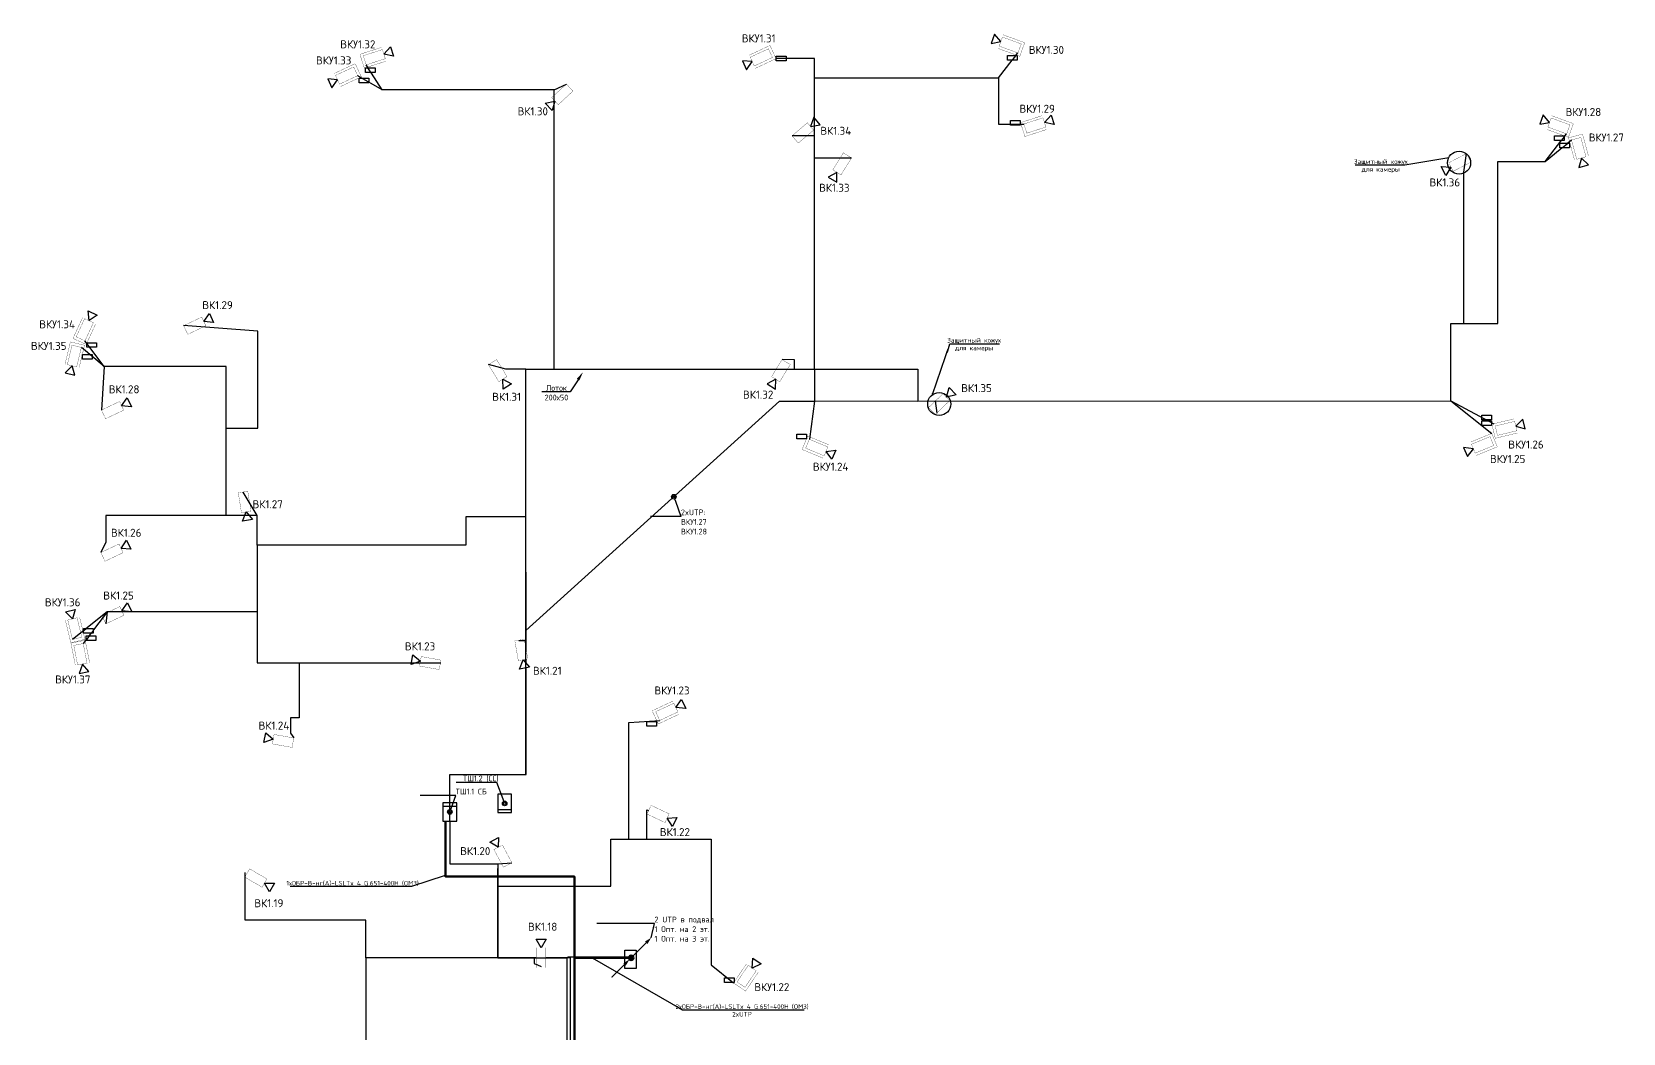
# Model space of a CAD drawing. Header units: millimetres. Extents: x -25459 to 1045457, y -66278 to 462905.
# Drawn here: x 158004 to 227087, y 110052 to 153517 of the extents above; entities that cross this region are included whole.
import ezdxf
from ezdxf import colors
from ezdxf.entities.mleader import LeaderData, LeaderLine
from ezdxf.math import Vec2, Vec3

# ---------------------------------------------------------------- set-up
doc = ezdxf.new("R2010")
doc.units = ezdxf.units.MM
doc.layers.add('_СОТ', color=7, linetype='Continuous')
doc.layers.add('СОТ_Кабель_UTP', color=5, linetype='Continuous')
for name, color, linetype, lineweight in [('СС_СКК_Лоток', 151, 'Рабочее в лотке -П-П-', 30), ('СС_СКС_Оборудование', 6, 'Continuous', 30), ('шкаф СКС', 94, 'Continuous', 50), ('Шлейф СОТ', 94, 'Continuous', 30)]:
    doc.layers.add(name, color=color, linetype=linetype, lineweight=lineweight)
doc.styles.add('DEN', font='isocpeur.ttf', dxfattribs={"height": 300})
doc.styles.add('ICOCPEUR', font='isocpeur.ttf')
doc.styles.add('KOSTY_STYLE', font='isocpeur.ttf')
doc.linetypes.add('Рабочее в лотке -П-П-', pattern='A,5,[130,ltypeshp.shx,S=0.5,R=0,X=1,Y=0],1,[130,ltypeshp.shx,S=0.75,R=90,X=0.75,Y=0.5],1,[130,ltypeshp.shx,S=0.5,R=0,X=0.5,Y=0],3.25', length=10.25)

# ---------------------------------------------------------------- blocks, each defined once
blk = doc.blocks.new('_Origin2')
at = {"color": 0, "linetype": 'ByBlock', "lineweight": -2}
blk.add_line((-0.5, 0), (-1, 0), dxfattribs=at)
for radius in [0.5, 0.25]:
    blk.add_circle((0, 0), radius, dxfattribs=at)
blk = doc.blocks.new('*U55')
at = {"color": 0}
for points in [[(8.71, 8.71, 0, 1.5, 0), (6.59, 6.59, 2, 2, 0)], [(-0.71, -0.71, 0, 1.5, 0), (-2.83, -2.83, 2, 2, 0)]]:
    blk.add_lwpolyline(points, format="xyseb", dxfattribs=at)
at = {"color": 0, "const_width": 0.5}
for points in [[(0.71, 0.71), (6.59, 6.59)], [(-8.5, -8.5), (-2.83, -2.83)]]:
    blk.add_lwpolyline(points, dxfattribs=at)
at = {"color": 0, "lineweight": 50, "ltscale": 100}
for radius in [1, 0.5]:
    blk.add_circle((0, 0), radius, dxfattribs=at)
blk = doc.blocks.new('Камера уличная')
at = {"layer": 'шкаф СКС', "color": 1, "lineweight": 25}
for p, q in [((1703061, -371858), (1702598, -372131)), ((1702598, -372131), (1703061, -372398)), ((1702598, -372131), (1703061, -372398)), ((1703061, -372398), (1703061, -371858)), ((1703061, -372398), (1703061, -371858)), ((1703061, -372398), (1703061, -371858))]:
    blk.add_line(p, q, dxfattribs=at)
at = {"layer": 'шкаф СКС', "color": 1, "lineweight": 25, "const_width": 13.5}
for points in [[(1702592, -371731), (1701359, -371731), (1701359, -372519), (1702605, -372519)], [(1701512, -372392), (1702598, -372392), (1702598, -371871), (1701512, -371871), (1701512, -372392)]]:
    blk.add_lwpolyline(points, dxfattribs=at)
blk = doc.blocks.new('грозозащита')
at = {"color": 4}
blk.add_wipeout([(0, 335), (700, 335), (700, 0), (0, 0)], dxfattribs=at)
at = {"color": 4, "ltscale": 100}
blk.add_lwpolyline([(0, 335), (700, 335), (700, 0), (0, 0)], close=True, dxfattribs=at)
blk = doc.blocks.new('камера внутренняя')
at = {"color": 0}
blk.add_wipeout([(1951939, -2424562), (1952808, -2424562), (1952808, -2424771), (1953178, -2424557), (1953178, -2424989), (1952808, -2424771), (1952808, -2424979), (1951939, -2424979)], dxfattribs=at)
at = {"layer": 'шкаф СКС', "color": 0, "lineweight": 25}
for p, q in [((1952808, -2424771), (1953178, -2424557)), ((1953178, -2424989), (1952808, -2424771)), ((1953178, -2424557), (1953178, -2424989))]:
    blk.add_line(p, q, dxfattribs=at)
at = {"layer": 'шкаф СКС', "color": 0, "lineweight": 25, "const_width": 10.8}
blk.add_lwpolyline([(1951939, -2424562), (1952808, -2424562), (1952808, -2424979), (1951939, -2424979), (1951939, -2424562)], dxfattribs=at)
blk = doc.blocks.new('_ARCHTICK')
at = {"color": 0, "linetype": 'ByBlock', "const_width": 0.15}
blk.add_lwpolyline([(-0.5, -0.5), (0.5, 0.5)], dxfattribs=at)
blk = doc.blocks.new('_None')

msp = doc.modelspace()

# ---------------------------------------------------------------- linework, layer by layer
at = {"layer": 'СС_СКК_Лоток', "ltscale": 100}
msp.add_lwpolyline([(178949.993, 121285.968), (179469.844, 121285.968), (179455.114, 138870.343), (196466.054, 138870.343)], dxfattribs=at)
at = {"layer": 'СС_СКК_Лоток', "lineweight": 30, "ltscale": 100}
msp.add_lwpolyline([(182291.635, 93651.337), (182291.635, 103891.265), (181391.635, 103891.265), (181391.635, 113316.014), (178239.312, 113316.014), (178239.312, 117196.557)], dxfattribs=at)
at = {"layer": 'СС_СКК_Лоток'}
msp.add_lwpolyline([(183740.543, 113661.557), (184240.028, 113661.557), (184240.028, 112861.557), (183740.527, 112861.557), (183740.543, 113661.557)], dxfattribs=at)
at = {"layer": 'СС_СКС_Оборудование', "color": 3}
msp.add_line((175851.592, 119910.036), (176451.592, 119910.036), dxfattribs=at)
at = {"layer": 'СС_СКС_Оборудование', "color": 180}
msp.add_line((178829.993, 119748.55), (178229.993, 119748.55), dxfattribs=at)
msp.add_lwpolyline([(178829.993, 119626.557), (178829.993, 120426.557), (178229.993, 120426.557), (178229.993, 119626.557)], close=True, dxfattribs=at)
at = {"layer": 'СС_СКС_Оборудование', "color": 3}
msp.add_lwpolyline([(175851.592, 120055.848), (175851.592, 119255.848), (176451.592, 119255.848), (176451.592, 120055.848)], close=True, dxfattribs=at)

# ---------------------------------------------------------------- block references
at = {"layer": '_СОТ', "color": 6, "lineweight": 30}
for p, rotation in [((3260958.093, -302341.09, 0), 222.7899752559759), ((-2636791.614, 1497523.504, 0), 25.32183051756048), ((-2640359.201, 1493859.704, 0), 25.32183051756048), ((2249735.18, 2447089.344, 0), 279.1737097412811), ((-2640384.149, 1487674.039, 0), 25.32183051756048), ((-2640348.492, 1484957.936, 0), 25.32183051756048), ((1667548.196, -2606001.195, 0), 169.8025321948006), ((1661159.796, -2609380.72, 0), 169.8025321948006), ((-540458.686, 3146894.641, 0), 334.6391758091283), ((-303585.404, 3193981.923, 0), 329.8676808937791)]:
    msp.add_blockref('камера внутренняя', p, dxfattribs=dict(at, rotation=rotation))
at = {"layer": '_СОТ', "color": 6, "lineweight": 30, "xscale": -1}
for p, rotation in [((277960.42, -2962752.071, 0), 220.4322307477718), ((-855562.571, 3078895.171, 0), 58.52738191867537)]:
    msp.add_blockref('камера внутренняя', p, dxfattribs=dict(at, rotation=rotation))
at = {"layer": 'СС_СКК_Лоток', "color": 5, "xscale": 100, "yscale": 100, "zscale": 100}
msp.add_blockref('*U55', (184021.054, 113321.836), dxfattribs=at)
at = {"layer": 'Шлейф СОТ', "lineweight": 30}
for p, xscale, yscale, zscale, rotation in [((1377748.759, -593202.168), 0.7999999999999997, 0.7999999999999997, 0.7999999999999997, 159.9666035733341), ((-1031842.771, -548556.363), -0.7999999999999997, 0.7999999999999999, 0.8, 197.8604337209791), ((1549837.97, 456803.796), 0.7999999999999997, 0.7999999999999997, 0.7999999999999997, 204.947434553925), ((1531833.506, 456015.022), 0.7999999999999997, 0.7999999999999997, 0.7999999999999997, 204.947434553925), ((-1003166.923, -551522.583), -0.7999999999999997, 0.7999999999999999, 0.8, 197.8604337209791), ((1401568.205, -596715.665), 0.7999999999999997, 0.7999999999999997, 0.7999999999999997, 159.9666035733341), ((159230.064, 1540706.559), 0.7999999999999997, 0.7999999999999997, 0.7999999999999997, 285.0440791783353), ((-139467.11, -1220604.823), -0.7999999999999997, 0.7999999999999999, 0.8, 245.2472550841987), ((767609.905, 1393770.15), 0.7999999999999997, 0.7999999999999997, 0.7999999999999997, 256.481273675862), ((-1171592.671, 111972.745), 0.7999999999999997, 0.7999999999999997, 0.7999999999999997, 13.33313190774604), ((-1180310.772, 378878.294), -0.7999999999999997, 0.7999999999999997, 0.7999999999999997, 157.6097512654985), ((1593375.223, 378994.286), 0.7999999999999997, 0.7999999999999997, 0.7999999999999997, 202.3902487345015), ((767627.456, -1126712.72), -0.7999999999999998, 0.7999999999999999, 0.8, 283.5187263241379), ((188423.415, 1520019.098), 0.7999999999999997, 0.7999999999999997, 0.7999999999999997, 281.1690900593787), ((-922815.245, -721094.67), -0.7999999999999997, 0.7999999999999997, 0.7999999999999997, 204.9910470422322), ((-326984.409, -1182249.214), -0.7999999999999997, 0.7999999999999998, 0.7999999999999997, 235.9377200817256)]:
    msp.add_blockref('Камера уличная', p, dxfattribs=dict(at, xscale=xscale, yscale=yscale, zscale=zscale, rotation=rotation))
for p, rotation in [((3071178.782, -1101968.554), 207.4894433936003), ((-2890513.417, 532452.255), 43.86848457873737)]:
    msp.add_blockref('камера внутренняя', p, dxfattribs=dict(at, rotation=rotation))

# ---------------------------------------------------------------- texts
at = {"layer": '_СОТ', "color": 7, "lineweight": 25, "char_height": 347.4358, "attachment_point": 1, "style": 'KOSTY_STYLE'}
for s, insert, width in [('ВКУ1.31', (188827.739, 153408.551), 1383.32616), ('ВКУ1.32', (171393.323, 153149.81), 1383.32616), ('ВКУ1.30', (201285.004, 152907.056), 1383.32616), ('ВКУ1.33', (170342.748, 152449.896), 1383.32616), ('ВКУ1.29', (200879.881, 150352.636), 1383.32616), ('ВКУ1.28', (224589.802, 150210.665), 1383.32616), ('ВКУ1.27', (225594.155, 149104.568), 1383.32616), ('ВКУ1.34', (158327.089, 140997.014), 1383.32616), ('ВКУ1.35', (157966.562, 140057.438), 1383.32616), ('ВКУ1.26', (222099.792, 135775.823), 1383.32616), ('ВКУ1.24', (191913.715, 134814.744), 1383.32616), ('ВКУ1.25', (221307.408, 135148.94), 1383.32616), ('ВКУ1.36', (158572.879, 128929.218), 1383.32616), ('ВКУ1.37', (159017.436, 125579.239), 1383.32616), ('ВКУ1.23', (185031.95, 125101.146), 1383.32616), ('ВК1.18', (179546.821, 114845.422), 1248.59224), ('ВКУ1.22', (189369.655, 112222.665), 1383.32616)]:
    msp.add_mtext(s, dxfattribs=dict(at, insert=insert, width=width))

# ---------------------------------------------------------------- leaders
at = {"layer": '_СОТ'}
ml = msp.add_multileader_mtext('Standard', dxfattribs=at)
ml.set_content('2xUTP:\\PВКУ1.27\\PВКУ1.28', color=256, style='KOSTY_STYLE')
ml.set_leader_properties()
ml.set_arrow_properties(name='ORIGIN2')
ml.build(insert=Vec2(0, 0))
ml.multileader.update_dxf_attribs({"has_dogleg": 0, "text_left_attachment_type": 6, "text_right_attachment_type": 6, "dogleg_length": 100, "arrow_head_size": 200})
ctx = ml.context
ctx.base_point, ctx.char_height, ctx.arrow_head_size, ctx.landing_gap_size, ctx.plane_origin = Vec3(186183.539, 132483.461), 250, 200, 0, Vec3(188455.082, 129556.761)
ctx.left_attachment, ctx.right_attachment = 6, 6
notes = []
notes.append((ctx, [(1, (1, 1, 0), (186083.539, 132483.461), (1, 0), 100, [(0, [(185873.65, 133336.256)], 0, [])])]))
ctx.mtext.insert, ctx.mtext.width, ctx.mtext.defined_height, ctx.mtext.flow_direction = Vec3(186183.539, 132783.461), 2363.95607, 339.116, 5
ml = msp.add_multileader_mtext('Standard', dxfattribs=at)
ml.set_content('ТШ1.2 (СС)', color=256, style='KOSTY_STYLE')
ml.set_leader_properties()
ml.set_arrow_properties(name='ORIGIN2')
ml.build(insert=Vec2(0, 0))
ml.multileader.update_dxf_attribs({"has_dogleg": 0, "text_left_attachment_type": 6, "text_right_attachment_type": 6, "dogleg_length": 100, "arrow_head_size": 200})
ctx = ml.context
ctx.base_point, ctx.char_height, ctx.arrow_head_size, ctx.landing_gap_size, ctx.plane_origin = Vec3(176723.185, 120934.957), 250, 200, 0, Vec3(183578.867, 118033.37)
ctx.left_attachment, ctx.right_attachment = 6, 6
notes.append((ctx, [(0, (1, 1, 0), (178298.185, 120934.957), (-1, 0), 100, [(0, [(178529.993, 120026.557)], 0, [])])]))
ctx.mtext.insert, ctx.mtext.width, ctx.mtext.defined_height, ctx.mtext.flow_direction = Vec3(176723.185, 121234.957), 2327.02405, 725.467, 5
ml = msp.add_multileader_mtext('Standard', dxfattribs=at)
ml.set_content('ТШ1.1 СБ', color=256, style='KOSTY_STYLE')
ml.set_leader_properties()
ml.set_arrow_properties(name='ORIGIN2')
ml.build(insert=Vec2(0, 0))
ml.multileader.update_dxf_attribs({"has_dogleg": 0, "text_left_attachment_type": 6, "text_right_attachment_type": 6, "dogleg_length": 100, "arrow_head_size": 200})
ctx = ml.context
ctx.base_point, ctx.char_height, ctx.arrow_head_size, ctx.landing_gap_size, ctx.plane_origin = Vec3(176405.621, 120366.339, 0), 250, 200, 0, Vec3(178288.325, 117439.639, 0)
ctx.left_attachment, ctx.right_attachment = 6, 6
notes.append((ctx, [(1, (1, 1, 0), (176305.621, 120366.339, 0), (1, 0), 100, [(0, [(176151.592, 119655.85, 0)], 0, [])])]))
ctx.mtext.insert, ctx.mtext.defined_height, ctx.mtext.flow_direction = Vec3(176405.621, 120666.339, 0), 339.116, 5
ml = msp.add_multileader_mtext('Standard', dxfattribs=at)
ml.set_content('2 UTP в подвал\\P1 Опт. на 2 эт.\\P1 Опт. на 3 эт.', color=256, style='KOSTY_STYLE')
ml.set_leader_properties()
ml.set_arrow_properties(name='NONE')
ml.build(insert=Vec2(0, 0))
ml.multileader.update_dxf_attribs({"has_dogleg": 0, "text_left_attachment_type": 6, "text_right_attachment_type": 6, "dogleg_length": 100, "arrow_head_size": 100})
ctx = ml.context
ctx.base_point, ctx.char_height, ctx.arrow_head_size, ctx.landing_gap_size, ctx.plane_origin = Vec3(185037.612, 114809.518, 0), 250, 100, 0, Vec3(187772.618, 112978.489, 0)
ctx.left_attachment, ctx.right_attachment = 6, 6
notes.append((ctx, [(1, (1, 1, 0), (184937.612, 114809.518, 0), (1, 0), 100, [(0, [(184891.765, 114192.547, 0)], 0, [])])]))
ctx.mtext.insert, ctx.mtext.width, ctx.mtext.defined_height, ctx.mtext.flow_direction = Vec3(185037.612, 115109.518, 0), 3201.87219, 257.91, 5
at = {"layer": 'СС_СКК_Лоток', "color": 7}
ml = msp.add_multileader_mtext('Standard', dxfattribs=at)
ml.set_content('Лоток\\P200х50', color=7, style='ICOCPEUR')
ml.set_leader_properties()
ml.build(insert=Vec2(0, 0))
ml.multileader.update_dxf_attribs({"text_left_attachment_type": 6, "text_right_attachment_type": 6, "dogleg_length": 100, "arrow_head_size": 400})
ctx = ml.context
ctx.base_point, ctx.char_height, ctx.arrow_head_size, ctx.landing_gap_size, ctx.plane_origin = Vec3(180278.054, 137885.557), 250, 400, 0, Vec3(185856.306, 135739.109)
ctx.left_attachment, ctx.right_attachment, ctx.text_align_type = 6, 6, 1
notes.append((ctx, [(0, (1, 1, 0), (181378.054, 137885.557), (-1, 0), 100, [(0, [(181933.054, 138753.557)], 0, [])])]))
ctx.mtext.insert, ctx.mtext.width, ctx.mtext.alignment, ctx.mtext.flow_direction = Vec3(180778.054, 138185.557), 2467.27373, 2, 5
for ctx, leaders in notes:
    for number, flags, end, landing, length, lines in leaders:
        leader = LeaderData()
        leader.index, (leader.has_last_leader_line, leader.has_dogleg_vector, leader.attachment_direction) = number, flags
        leader.last_leader_point, leader.dogleg_vector, leader.dogleg_length = Vec3(end), Vec3(landing), length
        for number, points, colour, breaks in lines:
            line = LeaderLine()
            line.index, line.vertices, line.color, line.breaks = number, Vec3.list(points), colors.encode_raw_color(colour), breaks
            leader.lines.append(line)
        ctx.leaders.append(leader)

# ---------------------------------------------------------------- next in the draw order: linework, layer by layer
at = {"layer": 'Шлейф СОТ', "color": 7, "lineweight": 30, "ltscale": 100}
for centre in [(219966.275, 147836.118), (197394.976, 137361.947)]:
    msp.add_circle(centre, 500, dxfattribs=at)

# ---------------------------------------------------------------- next in the draw order: block references
at = {"xscale": 0.6031578781750039, "yscale": 0.6031578781750039, "zscale": 0.6031578781750039}
for p in [(190323.687, 152261.715), (200362.61, 152283.576), (172214.446, 151304.207), (200485.582, 149471.872), (224108.7, 148804.205), (160202.304, 139311.789), (220948.901, 136427.324), (191212.324, 135855.427), (160365.712, 127102.537), (184698.64, 123376.696), (188071.36, 112256.854)]:
    msp.add_blockref('грозозащита', p, dxfattribs=at)
at = {"layer": '_СОТ', "color": 6, "lineweight": 30}
for p, rotation in [((1226974.106, 3069922.553, 0), 301.4726180813246), ((2231658.438, 2467395.485, 0), 279.9144239724989), ((-1042317.72, -2745999.215, 0), 118.0718320286334), ((-2249068.401, -1833556.427, 0), 89.87043108582506)]:
    msp.add_blockref('камера внутренняя', p, dxfattribs=dict(at, rotation=rotation))
at = {"layer": '_СОТ', "color": 6, "lineweight": 30, "xscale": -1, "rotation": 58.52738191867537}
msp.add_blockref('камера внутренняя', (-858222.385, 3069922.553, 0), dxfattribs=at)

# ---------------------------------------------------------------- next in the draw order: texts
at = {"layer": '_СОТ', "color": 7, "lineweight": 25, "char_height": 347.4358, "width": 1248.59224, "attachment_point": 1, "style": 'KOSTY_STYLE'}
for s, insert in [('ВК1.30', (179094.268, 150240.121)), ('ВК1.34', (192235.895, 149393.605)), ('ВК1.36', (218679.212, 147154.168)), ('ВК1.33', (192181.962, 146922.554)), ('ВК1.29', (165404.216, 141827.802)), ('ВК1.28', (161345.051, 138173.46)), ('ВК1.35', (198349.408, 138224.392)), ('ВК1.27', (167586.748, 133184.9)), ('ВК1.26', (161440.049, 131946.442)), ('ВК1.25', (161106.84, 129221.797)), ('ВК1.23', (174201.403, 127016.783)), ('ВК1.24', (167849.354, 123575.875)), ('ВК1.22', (185267.566, 118953.265)), ('ВК1.19', (167663.849, 115866.138))]:
    msp.add_mtext(s, dxfattribs=dict(at, insert=insert))

# ---------------------------------------------------------------- next in the draw order: linework, layer by layer
at = {"layer": '_СОТ', "color": 4, "lineweight": 50, "ltscale": 100}
msp.add_lwpolyline([(175967.864, 119255.848), (175967.864, 116846.604), (181556.56, 116846.604), (181556.56, 103891.265), (182091.635, 103891.265), (182091.635, 93543.609), (186372.617, 93543.609), (186372.617, 91540.338), (185729.697, 91540.338), (185729.697, 90482.684)], dxfattribs=at)
at = {"layer": 'СОТ_Кабель_UTP', "ltscale": 100}
for points in [[(176151.592, 119255.848), (176151.592, 121285.968), (179455.114, 121285.968), (179455.114, 138870.343), (191987.69, 138870.343), (191987.69, 152352.634), (190313.662, 152352.634)], [(176151.592, 119255.848), (176151.592, 121285.968), (179455.114, 121285.968), (179455.114, 138870.343), (180682.406, 138870.343), (180682.406, 150996.715), (181210.67, 151249.336)], [(176151.592, 119255.848), (176151.592, 121285.968), (179455.114, 121285.968), (179455.114, 138870.343), (191987.69, 138870.343), (191987.69, 149004.335), (191009.065, 149004.335)], [(176151.592, 119255.848), (176151.592, 121285.968), (179455.114, 121285.968), (179455.114, 138870.343), (191987.69, 138870.343), (191987.69, 148046.692), (193587.402, 148046.692)], [(176151.592, 119255.848), (176151.592, 121285.968), (179455.114, 121285.968), (179455.114, 132463.377), (176843.155, 132463.377), (176843.155, 131232.532), (167790.644, 131232.532), (167790.644, 132516.11), (166442.169, 132516.11), (166442.169, 136318.547), (167808.719, 136318.547), (167808.719, 140518.114), (164595.134, 140762.89)], [(176151.592, 119255.848), (176151.592, 121285.968), (179455.114, 121285.968), (179455.114, 132463.377), (176843.155, 132463.377), (176843.155, 131232.532), (167790.644, 131232.532), (167790.644, 132516.11), (166442.169, 132516.11), (166442.169, 138991.207), (161138.126, 138991.207), (161027.546, 137099.091)], [(176151.592, 119255.848), (176151.592, 121285.968), (179455.114, 121285.968), (179455.114, 138870.343), (191116.201, 138870.343), (191116.201, 139286.286), (190572.084, 139291.693)], [(176151.592, 119255.848), (176151.592, 121285.968), (179455.114, 121285.968), (179455.114, 138870.343), (178577.974, 138870.343), (177824.134, 139074.074)], [(176151.592, 119255.848), (176151.592, 121285.968), (179455.114, 121285.968), (179455.114, 138870.343), (191987.69, 138870.343), (191987.69, 137490.897), (191757.419, 135829.847)], [(176151.592, 119255.848), (176151.592, 121285.968), (179455.114, 121285.968), (179455.114, 132463.377), (176843.155, 132463.377), (176843.155, 131232.532), (167790.644, 131232.532), (167790.644, 132516.11), (167172.747, 133539.811)], [(176151.592, 119255.848), (176151.592, 121285.968), (179455.114, 121285.968), (179455.114, 132463.377), (176843.155, 132463.377), (176843.155, 131232.532), (167790.644, 131232.532), (167790.644, 128343.559), (161270.489, 128343.559), (161214.058, 127825.776)], [(176151.592, 119255.848), (176151.592, 121285.968), (179455.114, 121285.968), (179455.114, 132463.377), (176843.155, 132463.377), (176843.155, 131232.532), (167790.644, 131232.532), (167790.644, 126122.606), (169613.123, 126122.606), (169613.123, 123742.598), (169239.853, 123742.598), (169239.853, 123071.741), (169376.115, 122865.594)], [(176151.592, 119255.848), (176151.592, 121285.968), (179455.114, 121285.968), (179455.114, 132463.377), (176843.155, 132463.377), (176843.155, 131232.532), (167790.644, 131232.532), (167790.644, 126122.606), (175758.224, 126122.606)], [(176151.592, 119255.848), (176151.592, 121285.968), (179455.114, 121285.968), (179455.114, 127085.07), (179144.775, 127085.07)], [(176151.592, 119255.848), (176151.592, 117400.82), (178239.312, 117400.82), (178842.847, 117452.433)]]:
    msp.add_lwpolyline(points, dxfattribs=at)

# ---------------------------------------------------------------- next in the draw order: block references
at = {"xscale": 0.6031578781750039, "yscale": 0.6031578781750039, "zscale": 0.6031578781750039}
for p in [(172488.55, 151747.313), (224335.822, 148479.229), (160393.809, 139822.129), (220948.901, 136679.659), (160251.776, 127409.466)]:
    msp.add_blockref('грозозащита', p, dxfattribs=at)

# ---------------------------------------------------------------- next in the draw order: texts
at = {"layer": '_СОТ', "color": 7, "lineweight": 25, "char_height": 347.4358, "width": 1248.59224, "attachment_point": 1, "style": 'KOSTY_STYLE'}
for s, insert in [('ВК1.31', (177990.59, 137848.553)), ('ВК1.32', (188879.903, 137941.727)), ('ВК1.21', (179760.825, 125955.845)), ('ВК1.20', (176599.692, 118127.669))]:
    msp.add_mtext(s, dxfattribs=dict(at, insert=insert))

# ---------------------------------------------------------------- next in the draw order: leaders
at = {"color": 7}
ml = msp.add_multileader_mtext('Standard', dxfattribs=at)
ml.set_content('Защитный кожух для камеры', color=7, style='DEN')
ml.set_leader_properties()
ml.set_arrow_properties(name='ARCHTICK')
ml.build(insert=Vec2(0, 0))
ml.multileader.update_dxf_attribs({"has_dogleg": 0, "text_left_attachment_type": 6, "text_right_attachment_type": 6, "dogleg_length": 172.052, "arrow_head_size": 100})
ctx = ml.context
ctx.base_point, ctx.char_height, ctx.arrow_head_size, ctx.plane_origin = Vec3(215515.58, 147725.834), 200, 100, Vec3(221000.831, 147893.424)
ctx.left_attachment, ctx.right_attachment, ctx.text_align_type = 6, 6, 1
notes = []
notes.append((ctx, [(0, (1, 1, 0), (217781.632, 147725.834), (-1, 0), 172.052, [(1, [(219511.933, 148044.86)], 0, [])])]))
ctx.mtext.insert, ctx.mtext.width, ctx.mtext.alignment, ctx.mtext.flow_direction = Vec3(216562.58, 147985.834), 2130.69682, 2, 5
ctx.mtext.has_bg_fill, ctx.mtext.bg_color, ctx.mtext.bg_scale_factor, ctx.mtext.bg_transparency, ctx.mtext.use_window_bg_color = 1, -1027028792, 1.5, 0, 1
ml = msp.add_multileader_mtext('Standard', dxfattribs=at)
ml.set_content('Защитный кожух для камеры', color=7, style='DEN')
ml.set_leader_properties()
ml.set_arrow_properties(name='ARCHTICK')
ml.build(insert=Vec2(0, 0))
ml.multileader.update_dxf_attribs({"has_dogleg": 0, "text_left_attachment_type": 6, "text_right_attachment_type": 6, "dogleg_length": 172.052, "arrow_head_size": 100})
ctx = ml.context
ctx.base_point, ctx.char_height, ctx.arrow_head_size, ctx.plane_origin = Vec3(197862.355, 139969.409), 200, 100, Vec3(203347.606, 140136.999)
ctx.left_attachment, ctx.right_attachment, ctx.text_align_type = 6, 6, 1
notes.append((ctx, [(1, (1, 1, 0), (197690.303, 139969.409), (1, 0), 172.052, [(1, [(197104.991, 137769.266)], 0, [])])]))
ctx.mtext.insert, ctx.mtext.width, ctx.mtext.alignment, ctx.mtext.flow_direction = Vec3(198909.355, 140229.409), 2130.69682, 2, 5
ctx.mtext.has_bg_fill, ctx.mtext.bg_color, ctx.mtext.bg_scale_factor, ctx.mtext.bg_transparency, ctx.mtext.use_window_bg_color = 1, -1027028792, 1.5, 0, 1
for ctx, leaders in notes:
    for number, flags, end, landing, length, lines in leaders:
        leader = LeaderData()
        leader.index, (leader.has_last_leader_line, leader.has_dogleg_vector, leader.attachment_direction) = number, flags
        leader.last_leader_point, leader.dogleg_vector, leader.dogleg_length = Vec3(end), Vec3(landing), length
        for number, points, colour, breaks in lines:
            line = LeaderLine()
            line.index, line.vertices, line.color, line.breaks = number, Vec3.list(points), colors.encode_raw_color(colour), breaks
            leader.lines.append(line)
        ctx.leaders.append(leader)

# ---------------------------------------------------------------- next in the draw order: linework, layer by layer
at = {"layer": 'СОТ_Кабель_UTP', "ltscale": 100}
for points in [[(176151.592, 119255.848), (176151.592, 121285.968), (179455.114, 121285.968), (179455.114, 138870.343), (180682.406, 138870.343), (180682.406, 150996.715), (173214.218, 150996.715), (172523.142, 152084.941)], [(176151.592, 119255.848), (176151.592, 121285.968), (179455.114, 121285.968), (179455.114, 138870.343), (191987.69, 138870.343), (191987.69, 151526.557), (199971.031, 151526.557), (200814.581, 152600.374)], [(176151.592, 119255.848), (176151.592, 121285.968), (179455.114, 121285.968), (179455.114, 138870.343), (180682.406, 138870.343), (180682.406, 150996.715), (173214.218, 150996.715), (172151.417, 151613.8)], [(176151.592, 119255.848), (176151.592, 121285.968), (179455.114, 121285.968), (179455.114, 138870.343), (191987.69, 138870.343), (191987.69, 151526.557), (199971.031, 151526.557), (199971.031, 149515.455), (201071.151, 149515.455)], [(176151.592, 119255.848), (176151.592, 121285.968), (179455.114, 121285.968), (179455.114, 127526.557), (190463.682, 137490.897), (191987.69, 137490.897), (219612.108, 137496.631), (219612.108, 140854.688), (221652.965, 140854.688), (221652.965, 147888.357), (223700.063, 147888.357), (224634.027, 149086.876)], [(176151.592, 119255.848), (176151.592, 121285.968), (179455.114, 121285.968), (179455.114, 127526.557), (190463.682, 137490.897), (191987.69, 137490.897), (219612.108, 137496.631), (219612.108, 140854.688), (221652.965, 140854.688), (221652.965, 147888.357), (223700.063, 147888.357), (224845.587, 148823.564)], [(176151.592, 119255.848), (176151.592, 121285.968), (179455.114, 121285.968), (179455.114, 138870.343), (196466.054, 138870.343), (196466.054, 137490.897), (219612.108, 137496.631), (219612.108, 140854.688), (220170.993, 140854.688), (220170.993, 147419.546), (220287.452, 148234.267)], [(176151.592, 119255.848), (176151.592, 121285.968), (179455.114, 121285.968), (179455.114, 132463.377), (176843.155, 132463.377), (176843.155, 131232.532), (167790.644, 131232.532), (167790.644, 132516.11), (166442.169, 132516.11), (166442.169, 138991.207), (161138.126, 138991.207), (160155.266, 139818.656)], [(176151.592, 119255.848), (176151.592, 121285.968), (179455.114, 121285.968), (179455.114, 132463.377), (176843.155, 132463.377), (176843.155, 131232.532), (167790.644, 131232.532), (167790.644, 132516.11), (166442.169, 132516.11), (166442.169, 138991.207), (161138.126, 138991.207), (160312.198, 140103.763)], [(176151.592, 119255.848), (176151.592, 121285.968), (179455.114, 121285.968), (179455.114, 138870.343), (196466.054, 138870.343), (196466.054, 137490.897), (219612.108, 137496.631), (221381.106, 136086.31)], [(176151.592, 119255.848), (176151.592, 121285.968), (179455.114, 121285.968), (179455.114, 138870.343), (196466.054, 138870.343), (196466.054, 137490.897), (197226.251, 137496.631), (197287.062, 136969.127)], [(176151.592, 119255.848), (176151.592, 121285.968), (179455.114, 121285.968), (179455.114, 138870.343), (196466.054, 138870.343), (196466.054, 137490.897), (219612.108, 137496.631), (221476.223, 136504.654)], [(176151.592, 119255.848), (176151.592, 121285.968), (179455.114, 121285.968), (179455.114, 132463.377), (176843.155, 132463.377), (176843.155, 131232.532), (167790.644, 131232.532), (167790.644, 128343.559), (161270.489, 128343.559), (159767.543, 127141.337)], [(176151.592, 119255.848), (176151.592, 121285.968), (179455.114, 121285.968), (179455.114, 132463.377), (176843.155, 132463.377), (176843.155, 131232.532), (167790.644, 131232.532), (167790.644, 128343.559), (161270.489, 128343.559), (160234.724, 126964.581)], [(176151.592, 119255.848), (176151.592, 121285.968), (179455.114, 121285.968), (179455.114, 132463.377), (176843.155, 132463.377), (176843.155, 131232.532), (167790.644, 131232.532), (167790.644, 132516.11), (161212.713, 132516.11), (161212.713, 131360.135), (161002.598, 130913.426)]]:
    msp.add_lwpolyline(points, dxfattribs=at)

# ---------------------------------------------------------------- next in the draw order: leaders
at = {"color": 7}
ml = msp.add_multileader_mtext('Standard', dxfattribs=at)
ml.set_content('1х{\\C256;ОБР-В-нг(А)-LSLTx 4 G.651-400H (OM3)}', color=7, style='DEN')
ml.set_leader_properties()
ml.set_arrow_properties(name='ARCHTICK')
ml.build(insert=Vec2(0, 0))
ml.multileader.update_dxf_attribs({"has_dogleg": 0, "text_left_attachment_type": 6, "text_right_attachment_type": 6, "dogleg_length": 172.052, "arrow_head_size": 100})
ctx = ml.context
ctx.base_point, ctx.char_height, ctx.arrow_head_size, ctx.plane_origin = Vec3(169368.941, 116422.095), 200, 100, Vec3(174854.192, 116589.685)
ctx.left_attachment, ctx.right_attachment, ctx.text_align_type = 6, 6, 1
notes = []
notes.append((ctx, [(0, (1, 1, 0), (174664.993, 116422.095), (-1, 0), 172.052, [(1, [(175951.167, 116900.599)], 0, [])])]))
ctx.mtext.insert, ctx.mtext.width, ctx.mtext.alignment, ctx.mtext.flow_direction = Vec3(171930.941, 116662.095), 5217.53675, 2, 5
ctx.mtext.has_bg_fill, ctx.mtext.bg_color, ctx.mtext.bg_scale_factor, ctx.mtext.bg_transparency, ctx.mtext.use_window_bg_color = 1, -1027028792, 1.5, 0, 1
for ctx, leaders in notes:
    for number, flags, end, landing, length, lines in leaders:
        leader = LeaderData()
        leader.index, (leader.has_last_leader_line, leader.has_dogleg_vector, leader.attachment_direction) = number, flags
        leader.last_leader_point, leader.dogleg_vector, leader.dogleg_length = Vec3(end), Vec3(landing), length
        for number, points, colour, breaks in lines:
            line = LeaderLine()
            line.index, line.vertices, line.color, line.breaks = number, Vec3.list(points), colors.encode_raw_color(colour), breaks
            leader.lines.append(line)
        ctx.leaders.append(leader)

# ---------------------------------------------------------------- next in the draw order: linework, layer by layer
at = {"layer": '_СОТ', "color": 4, "lineweight": 50, "ltscale": 100}
msp.add_lwpolyline([(184021.054, 113321.836), (181563.758, 113315.947), (181556.56, 116846.604), (175967.864, 116846.604), (175967.864, 119255.848)], dxfattribs=at)
at = {"layer": 'СОТ_Кабель_UTP', "ltscale": 100}
for points in [[(176151.592, 119255.848), (176151.592, 117400.82), (178239.312, 117400.82), (178239.312, 116433.55), (183136.135, 116433.55), (183136.135, 118472.995), (183918.61, 118472.995), (183918.61, 123541.798), (185264.036, 123627.649)], [(176151.592, 119255.848), (176151.592, 117400.82), (178239.312, 117400.82), (178239.312, 116433.55), (183136.135, 116433.55), (183136.135, 118472.995), (184703.828, 118472.995), (184703.828, 119749.383), (184778.433, 119714.021)], [(176151.592, 119255.848), (176151.592, 117400.82), (178239.312, 117400.82), (178239.312, 113316.014), (172504.411, 113316.014), (172504.411, 107127.353), (167264.012, 107127.353), (167314.819, 103851.807), (165907.061, 102761.136)], [(176151.592, 119255.848), (176151.592, 117400.82), (178239.312, 117400.82), (178239.312, 113316.014), (172504.411, 113316.014), (172504.411, 114956.271), (167264.012, 114956.271), (167264.012, 117023.941)], [(176151.592, 119255.848), (176151.592, 117400.82), (178239.312, 117400.82), (178239.312, 113316.014), (179807.805, 113316.014), (179807.805, 113080.401), (180110.072, 112944.105)], [(176151.592, 119255.848), (176151.592, 117400.82), (178239.312, 117400.82), (178239.312, 113316.014), (181235.361, 113316.014), (181235.361, 103868.743), (179859.783, 103868.743), (179228.206, 103734.144)]]:
    msp.add_lwpolyline(points, dxfattribs=at)

# ---------------------------------------------------------------- next in the draw order: leaders
at = {"color": 7}
ml = msp.add_multileader_mtext('Standard', dxfattribs=at)
ml.set_content('2х{\\C256;ОБР-В-нг(А)-LSLTx 4 G.651-400H (OM3)\\P2xUTP}', color=7, style='DEN')
ml.set_leader_properties()
ml.set_arrow_properties(name='ARCHTICK')
ml.build(insert=Vec2(0, 0))
ml.multileader.update_dxf_attribs({"has_dogleg": 0, "text_left_attachment_type": 6, "text_right_attachment_type": 6, "dogleg_length": 172.052, "arrow_head_size": 100})
ctx = ml.context
ctx.base_point, ctx.char_height, ctx.arrow_head_size, ctx.plane_origin = Vec3(186254.292, 111066.535), 200, 100, Vec3(191739.543, 111234.125)
ctx.left_attachment, ctx.right_attachment, ctx.text_align_type = 6, 6, 1
notes = []
notes.append((ctx, [(1, (1, 1, 0), (186082.24, 111066.535), (1, 0), 172.052, [(1, [(182329.211, 113315.83)], 0, [])])]))
ctx.mtext.insert, ctx.mtext.width, ctx.mtext.alignment, ctx.mtext.flow_direction = Vec3(188836.292, 111306.535), 5217.53675, 2, 5
ctx.mtext.has_bg_fill, ctx.mtext.bg_color, ctx.mtext.bg_scale_factor, ctx.mtext.bg_transparency, ctx.mtext.use_window_bg_color = 1, -1027028792, 1.5, 0, 1
for ctx, leaders in notes:
    for number, flags, end, landing, length, lines in leaders:
        leader = LeaderData()
        leader.index, (leader.has_last_leader_line, leader.has_dogleg_vector, leader.attachment_direction) = number, flags
        leader.last_leader_point, leader.dogleg_vector, leader.dogleg_length = Vec3(end), Vec3(landing), length
        for number, points, colour, breaks in lines:
            line = LeaderLine()
            line.index, line.vertices, line.color, line.breaks = number, Vec3.list(points), colors.encode_raw_color(colour), breaks
            leader.lines.append(line)
        ctx.leaders.append(leader)

# ---------------------------------------------------------------- next in the draw order: linework, layer by layer
at = {"layer": 'СОТ_Кабель_UTP', "ltscale": 100}
for points in [[(176151.592, 119255.848), (176151.592, 117400.82), (178239.312, 117400.82), (178239.312, 116433.55), (183136.135, 116433.55), (183136.135, 118472.995), (187490.721, 118472.995), (187490.721, 113022.572), (188467.762, 112231.841)], [(176151.592, 119255.848), (176151.592, 117400.82), (178239.312, 117400.82), (178239.312, 113316.014), (181235.361, 113316.014), (181290.664, 113371.836), (184021.96, 113371.836)], [(176151.592, 119255.848), (176151.592, 117400.82), (178239.312, 117400.82), (178239.312, 113316.014), (181235.361, 113316.014), (181290.664, 113371.836), (184021.96, 113371.836)]]:
    msp.add_lwpolyline(points, dxfattribs=at)

doc.saveas('drawing.dxf')
